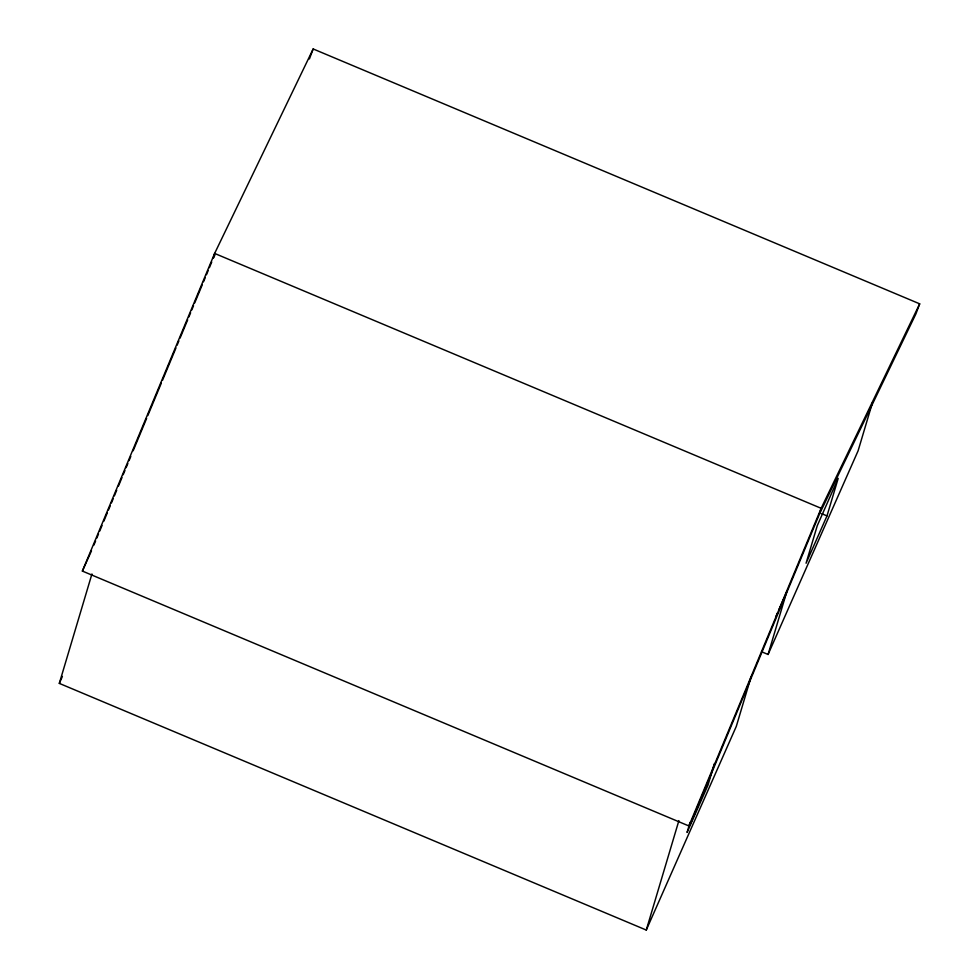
<?xml version="1.0" encoding="UTF-8"?>
<svg xmlns="http://www.w3.org/2000/svg" width="979" height="979" viewBox="0 0 979 979"><rect width="100%" height="100%" fill="white"/><g stroke="black" fill="none" stroke-linecap="round" stroke-linejoin="round"><path stroke-width="1.47" d="M750.991 677.089L736.306 726.369L646.275 930.05L59.315 683.391L91.94 573.963M213.336 257.783L214.634 253.426L313.17 48.95L919.685 303.833L915.928 313.843L819.423 514.122L689.877 825.248L688.898 825.958L82.371 571.075L214.634 253.426L821.161 508.309L819.423 514.122M646.275 930.05L678.888 820.635M690.073 822.372L687.062 832.48L707.988 785.146L714.437 763.498M761.552 651.733L768.074 654.474L786.663 592.148L778.721 610.125M826.998 515.909L838.183 478.376L817.257 525.711L806.072 563.231L826.998 515.909L821.773 513.706M872.46 402.65L858.106 450.793L768.074 654.474M309.413 58.948L313.17 48.95M91.5 550.798L82.371 571.075M93.849 545.168L95.612 540.946M96.786 538.12L98.536 533.898M99.711 531.083L102.061 525.442M103.823 521.22L107.335 512.776M108.51 509.949L110.272 505.727M111.447 502.912L113.209 498.69M114.372 495.863L116.721 490.234M118.483 486.012L121.996 477.556M123.17 474.742L124.933 470.52M126.107 467.693L127.87 463.471M129.044 460.656L130.794 456.434M133.144 450.793L146.63 418.4M147.805 415.585L161.302 383.181M162.465 380.366L175.963 347.973M177.138 345.159L178.888 340.925M180.063 338.11L187.687 319.803M188.861 316.988L190.624 312.754M191.798 309.939L193.548 305.717M194.723 302.903L202.347 284.583M203.522 281.768L205.284 277.546M206.459 274.732L208.221 270.498M209.384 267.683L211.733 262.054M688.898 825.958L821.161 508.309L919.685 303.833M59.315 683.391L62.399 676.428M775.662 617.039L777.497 612.891M213.569 257.869L214.89 255.127"/></g></svg>
